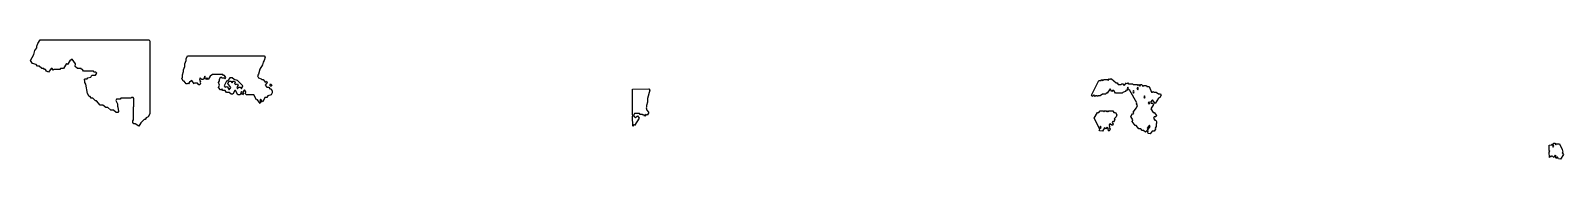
# Model space of a CAD drawing. Header units: millimetres. Extents: x 0 to 4949, y 0 to 386.
import ezdxf

# ---------------------------------------------------------------- set-up
doc = ezdxf.new("R2010")
doc.units = ezdxf.units.MM
doc.layers.add('Y', color=7, linetype='Continuous')

msp = doc.modelspace()

# ---------------------------------------------------------------- linework, layer by layer
at = {"layer": 'Y'}
for points in [[(337.6, 115), (332.6, 115), (330, 119.2), (330, 124.7), (331.7, 127.5), (331.7, 168.5), (333.3, 171.3), (333.3, 195.9), (330.9, 199.9), (326, 199.9), (324.3, 197.2), (291, 197.2), (289.3, 194.4), (277.7, 194.4), (275.2, 190.4), (280.2, 179.5), (280.2, 171.3), (281.9, 168.5), (283.6, 154.8), (281, 150.6), (275.9, 150.6), (267.6, 158.8), (259.2, 158.8), (249.2, 167), (242.6, 167), (232.6, 175.3), (224.2, 175.3), (212.6, 188.9), (209.2, 188.9), (200.9, 197.2), (195.9, 197.2), (192.6, 202.6), (189.2, 202.6), (183.4, 212.3), (178.4, 242.4), (175, 247.9), (175, 253.4), (173.3, 256.1), (175.9, 260.3), (182.6, 260.3), (184.2, 263.1), (194.2, 265.8), (197.6, 271.3), (209.2, 271.3), (213.3, 278), (210.9, 282), (204.2, 282), (202.6, 284.8), (170.9, 284.8), (167.6, 290.3), (164.2, 290.3), (162.6, 293), (150.9, 293), (143.3, 299.9), (145, 308.1), (134.3, 323.1), (126, 317.7), (119.3, 306.6), (116, 309.4), (106, 293), (96, 293), (94.3, 290.3), (76, 290.3), (72.6, 287.5), (69.2, 293), (66, 293), (57.6, 282), (50.9, 284.8), (47.6, 290.3), (44.2, 290.3), (42.6, 293), (35.9, 293), (27.6, 301.2), (22.6, 301.2), (17.6, 306.7), (5.9, 309.4), (0, 319.1), (10, 338.3), (13.4, 352), (20, 360.2), (20, 365.7), (23.4, 373.9), (30.9, 386.3), (382.7, 386.3), (385.2, 382.1), (385.2, 146.6), (379.3, 136.9), (372.7, 134.2), (369.3, 128.7), (366, 128.7), (356, 117.8), (349.3, 106.8), (337.6, 115)], [(720.9, 208.1), (695.9, 208.1), (693.3, 212.3), (695, 217.8), (690.9, 224.5), (685.2, 217.8), (686.9, 212.3), (684.3, 208), (681.7, 212.3), (683.3, 215.1), (681, 218.9), (676, 208.1), (669.2, 208.1), (660.9, 221.8), (659.3, 221.8), (652.7, 210.8), (647.6, 210.8), (640.9, 216.3), (632.6, 216.3), (627.6, 221.8), (620.9, 221.8), (617.6, 227.2), (616, 224.5), (612.6, 224.5), (606.7, 231.5), (610, 239.7), (606.7, 247.9), (610, 253.4), (610, 258.9), (614.3, 265.9), (617.7, 263.1), (626, 263.1), (627.6, 260.4), (630, 264.3), (625.9, 271.1), (622.6, 271.1), (620.9, 273.8), (587.6, 273.8), (579.4, 268.4), (572.6, 257.3), (569.3, 262.8), (565.9, 257.3), (563.3, 261.6), (565, 264.3), (562.6, 268.2), (557.7, 257.4), (552.6, 257.4), (547.7, 262.8), (545.2, 256.1), (548.6, 250.6), (546.9, 247.9), (548.6, 245.2), (546, 241), (542.6, 241), (539.2, 246.4), (529.3, 246.4), (527.6, 243.6), (520.9, 254.6), (512.7, 249.2), (509.3, 243.6), (507.6, 246.4), (506, 243.7), (502.6, 243.7), (495.9, 251.9), (492.5, 251.9), (488.3, 261.6), (490, 264.4), (490, 272.6), (493.3, 283.5), (493.3, 289), (498.3, 300), (498.3, 308.2), (501.7, 319.1), (501.7, 324.6), (505.9, 334.3), (754.3, 334.3), (756.9, 330.1), (753.5, 319.1), (750.2, 313.6), (748.5, 305.4), (740.2, 291.7), (735.2, 275.3), (731.9, 269.8), (736, 263.1), (744.3, 260.3), (746, 257.6), (751, 257.6), (757.6, 249.4), (761, 252.2), (763.6, 247.9), (756.9, 239.7), (762.7, 233), (769.3, 233), (772.7, 227.5), (776, 227.5), (780.2, 220.6), (780.2, 215), (776, 208.1), (766, 205.4), (762.7, 199.9), (756, 199.9), (749.3, 186.1), (742.6, 194.3), (740.2, 190.4), (743.6, 184.9), (741, 180.7), (732.6, 191.7), (729.2, 191.7), (720.9, 208.1)], [(636.7, 245.2), (640.9, 252.1), (646, 252.1), (650.9, 246.7), (654.2, 252.1), (657.7, 252.1), (660.2, 247.9), (658.6, 245.2), (661, 241.2), (667.7, 243.9), (670.2, 239.7), (665.2, 231.5), (667.6, 227.6), (670.9, 233), (677.7, 233), (680.9, 227.6), (685, 236.9), (667.6, 254.7), (657.6, 257.4), (650.9, 262.9), (642.7, 262.9), (636, 251.9), (632.7, 251.9), (625.2, 237), (627.7, 233), (634.3, 235.7), (641, 224.8), (646.7, 231.5), (636.7, 245.2)], [(3611, 109.5), (3605.2, 100.1), (3606.9, 97.3), (3602.7, 90.4), (3599.3, 87.6), (3592.6, 93.1), (3589.2, 93.1), (3584.2, 98.6), (3577.6, 98.6), (3569.2, 109.5), (3565.9, 109.5), (3556.7, 121.9), (3558.3, 127.4), (3551.7, 138.4), (3557.6, 148.2), (3559.3, 145.4), (3561.7, 149.3), (3560, 152.1), (3570, 165.8), (3573.3, 174), (3570, 179.5), (3571.7, 182.2), (3549.2, 221.8), (3545, 226), (3542.6, 232.6), (3540.2, 228.7), (3541.9, 226), (3539.3, 221.7), (3537.6, 224.4), (3534.3, 219.1), (3526, 216.3), (3524.3, 213.6), (3502.6, 213.6), (3497.6, 221.8), (3492.7, 221.8), (3490.9, 219), (3485.9, 227.2), (3476, 213.6), (3472.7, 213.6), (3471, 210.8), (3461, 210.8), (3452.6, 205.4), (3446, 205.4), (3444.3, 202.5), (3442.6, 205.4), (3439.3, 205.4), (3435.9, 202.6), (3432.6, 208), (3427.6, 202.6), (3425, 206.8), (3449.2, 254.9), (3455.9, 254.9), (3457.6, 257.6), (3462.6, 254.9), (3464.2, 257.6), (3477.7, 257.6), (3479.3, 254.9), (3482.6, 260.4), (3484.3, 257.7), (3485.9, 260.3), (3489.3, 260.3), (3504.3, 246.6), (3507.7, 246.6), (3511, 241.2), (3520.9, 241.2), (3522.6, 243.9), (3526, 243.9), (3530.9, 238.5), (3537.6, 246.7), (3539.3, 244), (3542.6, 246.7), (3544.3, 243.9), (3557.7, 243.9), (3559.3, 241.2), (3572.7, 241.2), (3574.3, 238.5), (3577.6, 241.2), (3580.9, 235.8), (3584.2, 241.2), (3587.7, 241.2), (3591, 235.7), (3594.2, 238.4), (3602.7, 238.4), (3604.3, 235.7), (3611, 235.7), (3619.3, 216.5), (3622.6, 216.5), (3624.3, 219.4), (3626, 216.5), (3634.3, 216.5), (3641, 211), (3647.7, 211), (3650.2, 206.8), (3646, 199.9), (3641, 197.2), (3631, 180.7), (3622.6, 191.6), (3615.2, 184.9), (3617.7, 180.9), (3622.7, 180.9), (3625.2, 176.7), (3616.9, 163), (3624.3, 150.8), (3627.7, 150.8), (3635.2, 141.1), (3632.7, 136.9), (3627.7, 136.9), (3625.2, 132.9), (3629.3, 126.2), (3632.7, 126.2), (3635.2, 122), (3635.2, 116.5), (3633.5, 113.7), (3633.5, 105.5), (3630.2, 100.1), (3631.9, 97.3), (3627.7, 90.4), (3621, 90.4), (3614.3, 82.1), (3608.4, 83.5), (3606.7, 89.1), (3608.3, 91.8), (3606.7, 94.6), (3615, 105.5), (3612.6, 109.5), (3611, 109.5)], [(774.3, 244), (778.6, 239.7), (776, 235.4), (771.7, 239.7), (774.3, 244)], [(1943.3, 138.4), (1945, 141.1), (1943.3, 143.8), (1943.3, 226.1), (1996, 227.5), (1998.6, 223.3), (1991.9, 195.9), (1991.9, 184.9), (1988.5, 174), (1988.5, 168.5), (1986.9, 165.8), (1989.4, 159), (1995.2, 152.1), (1995.2, 149.3), (1991, 142.4), (1986, 145.1), (1982.6, 139.6), (1979.3, 145), (1977.6, 142.3), (1975.9, 145.1), (1967.6, 145.1), (1965.9, 147.9), (1949.4, 147.9), (1946.9, 141.1), (1949.4, 137.1), (1952.6, 134.4), (1959.3, 139.9), (1965.2, 132.9), (1949.3, 109.5), (1947.6, 112.2), (1944.2, 106.6), (1943.3, 138.4)], [(3560.9, 221.7), (3558.6, 217.8), (3560.9, 213.9), (3563.3, 217.8), (3560.9, 221.7)], [(3576.7, 228.7), (3574.3, 232.7), (3571.9, 228.7), (3574.3, 224.8), (3576.7, 228.7)], [(3593.6, 201.4), (3595.9, 197.4), (3598.3, 201.4), (3595.9, 205.3), (3593.6, 201.4)], [(3452.6, 156.3), (3464.3, 156.3), (3465.9, 153.6), (3467.6, 156.3), (3472.7, 156.3), (3474.3, 153.6), (3477.6, 156.3), (3479.3, 153.6), (3480.9, 156.3), (3494.3, 156.3), (3497.7, 150.8), (3502.7, 150.8), (3506.9, 143.9), (3504.4, 137), (3498.6, 130.2), (3500.2, 127.4), (3495.9, 120.4), (3494.3, 123.1), (3491.9, 119.2), (3495.2, 113.7), (3492.6, 109.5), (3484.3, 115), (3481.9, 111), (3483.6, 105.5), (3481.9, 102.8), (3485.2, 97.3), (3482.7, 90.3), (3478.3, 94.6), (3480, 97.3), (3475.9, 104), (3471, 98.5), (3467.6, 101.3), (3461, 90.4), (3451.7, 91.7), (3450, 94.6), (3451.7, 97.3), (3433.3, 132.9), (3444.2, 150.8), (3449.2, 150.8), (3452.6, 156.3)], [(3610.9, 178.3), (3613.3, 182.2), (3610.9, 186.1), (3608.6, 182.2), (3610.9, 178.3)], [(3456.7, 102.8), (3454.3, 106.7), (3451.9, 102.8), (3454.3, 98.9), (3456.7, 102.8)], [(4933.4, 1.4), (4929.3, 8.1), (4925.9, 2.7), (4923.3, 7), (4925, 9.7), (4922.6, 13.6), (4917.6, 5.4), (4912.6, 10.9), (4910.9, 8.1), (4909.3, 10.9), (4904.2, 5.3), (4903.3, 23.4), (4905, 26.1), (4903.3, 28.8), (4903.3, 45.4), (4910.9, 46.8), (4912.6, 49.6), (4915.2, 45.3), (4913.6, 42.6), (4915.9, 38.6), (4918.3, 42.6), (4915, 48), (4917.6, 52.2), (4921, 52.2), (4924.3, 46.9), (4925.9, 49.5), (4936, 49.5), (4945.2, 31.6), (4946.9, 23.4), (4945.2, 20.6), (4948.6, 15.2), (4939.3, 0), (4933.4, 1.4)]]:
    msp.add_lwpolyline(points, close=True, dxfattribs=at)

doc.saveas('drawing.dxf')
